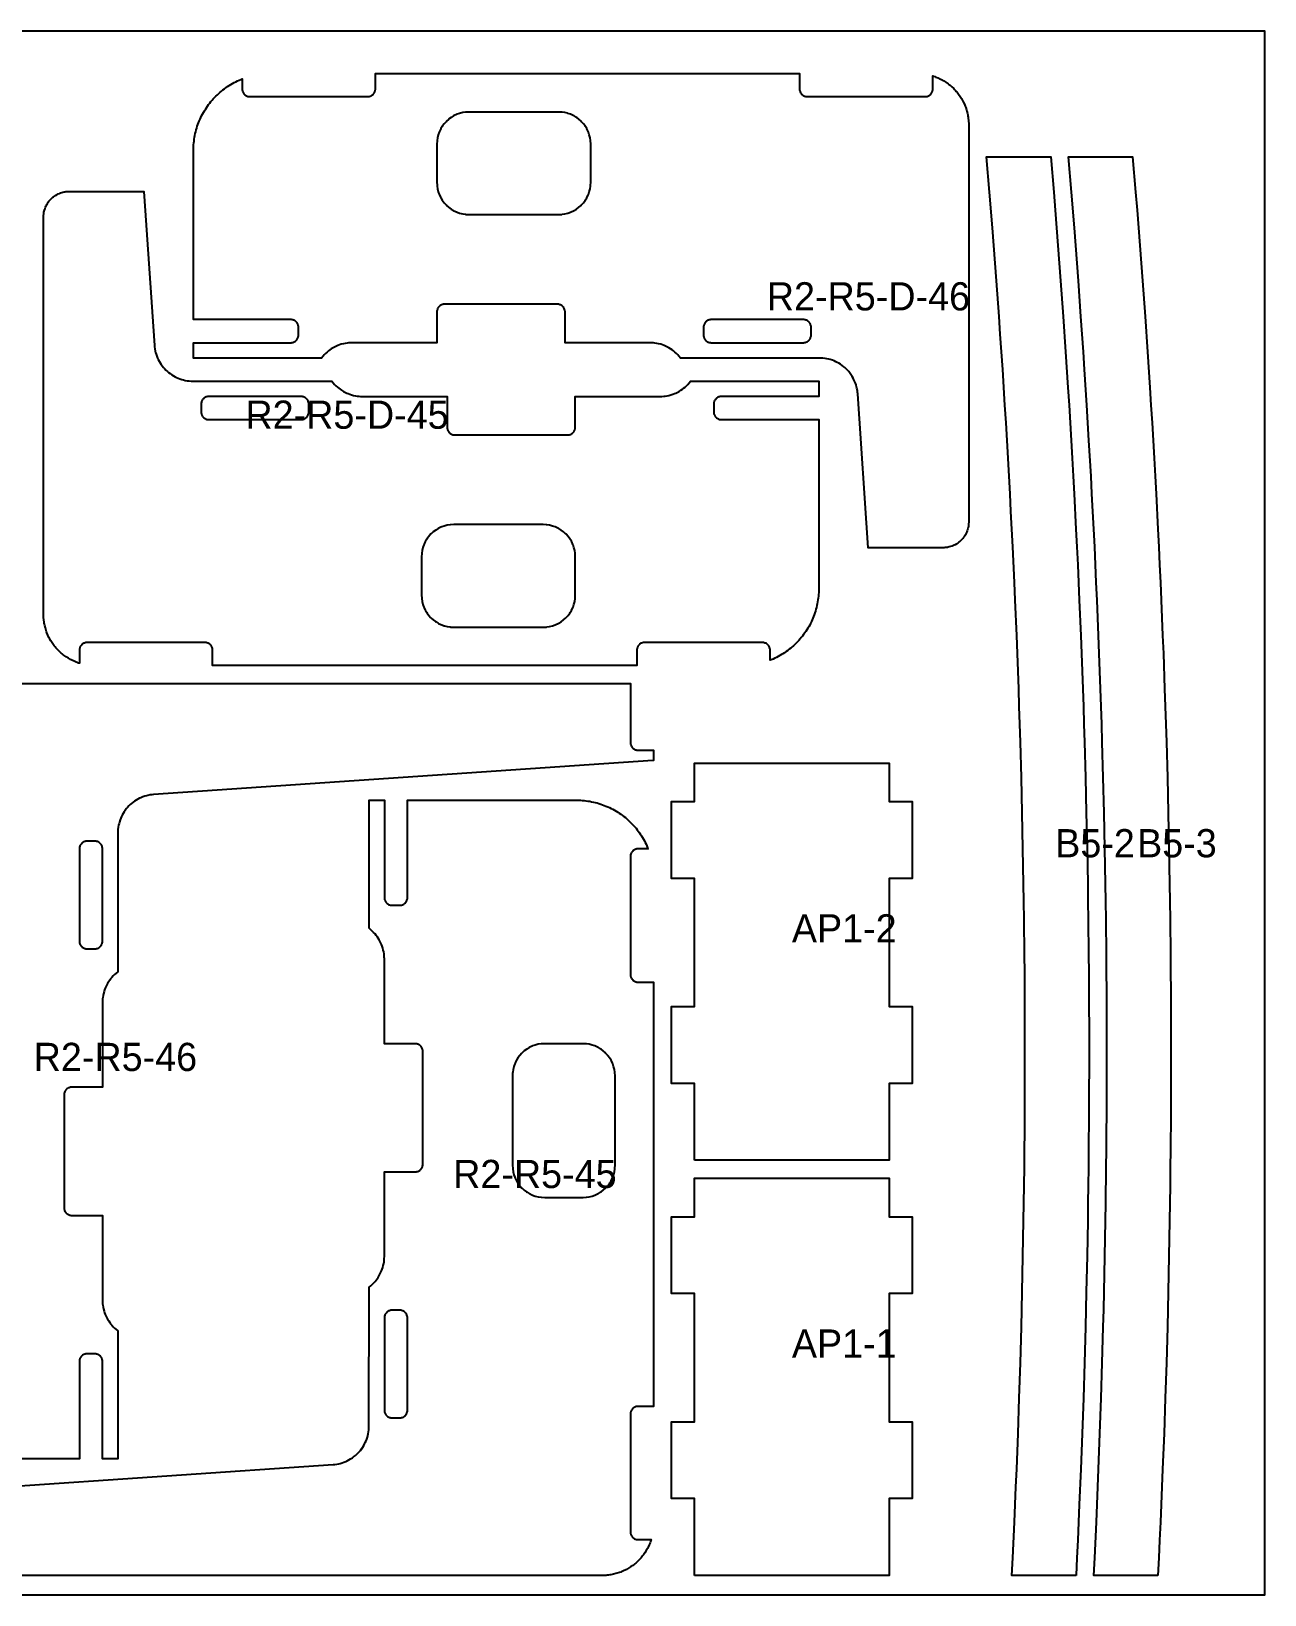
# Model space of a CAD drawing. Header units: millimetres. Extents: x 0 to 59980, y 0 to 1292.
# Drawn here: x 26137 to 27100, y 0 to 1220 of the extents above; entities that cross this region are included whole.
import ezdxf

# ---------------------------------------------------------------- set-up
doc = ezdxf.new("R2010")
doc.units = ezdxf.units.MM
for name, color, linetype in [('CUT_IN', 5, 'Continuous'), ('CUT_OUT', 1, 'Continuous'), ('LABEL', 7, 'Continuous'), ('SHEET', 8, 'Continuous')]:
    doc.layers.add(name, color=color, linetype=linetype)

msp = doc.modelspace()

# ---------------------------------------------------------------- linework, layer by layer
at = {"layer": 'CUT_IN'}
for points in [[(26458.22, 1088.11), (26459.68, 1086.14), (26461.12, 1084.54), (26461.54, 1084.12), (26463.14, 1082.68), (26465.11, 1081.22), (26466.96, 1080.1), (26467.22, 1079.96), (26469.17, 1079.03), (26469.71, 1078.8), (26471.74, 1078.08), (26474.12, 1077.49), (26476.26, 1077.16), (26476.84, 1077.11), (26479.15, 1077), (26548.85, 1077), (26551.45, 1077.13), (26551.74, 1077.16), (26553.88, 1077.49), (26556.26, 1078.08), (26558.29, 1078.8), (26558.83, 1079.03), (26560.52, 1079.83), (26561.04, 1080.1), (26562.89, 1081.22), (26564.86, 1082.68), (26566.46, 1084.12), (26566.88, 1084.54), (26568.32, 1086.14), (26569.61, 1087.87), (26569.94, 1088.36), (26570.9, 1089.96), (26571.04, 1090.22), (26571.97, 1092.17), (26572.2, 1092.71), (26572.92, 1094.74), (26573.51, 1097.12), (26573.84, 1099.26), (26573.87, 1099.55), (26574, 1102.15), (26573.99, 1132.15), (26573.87, 1134.45), (26573.84, 1134.74), (26573.51, 1136.88), (26572.92, 1139.26), (26572.2, 1141.29), (26571.97, 1141.83), (26571.04, 1143.78), (26570.9, 1144.04), (26569.94, 1145.64), (26569.61, 1146.13), (26568.32, 1147.86), (26566.88, 1149.46), (26566.46, 1149.88), (26564.86, 1151.32), (26563.13, 1152.61), (26562.64, 1152.94), (26561.04, 1153.9), (26560.78, 1154.04), (26558.83, 1154.97), (26558.29, 1155.2), (26556.26, 1155.92), (26555.97, 1156), (26553.88, 1156.51), (26551.74, 1156.84), (26551.16, 1156.89), (26548.85, 1157), (26479.15, 1157), (26476.55, 1156.87), (26476.26, 1156.84), (26474.12, 1156.51), (26471.74, 1155.92), (26469.71, 1155.2), (26469.17, 1154.97), (26467.48, 1154.17), (26466.96, 1153.9), (26465.11, 1152.78), (26463.14, 1151.32), (26462.92, 1151.13), (26461.54, 1149.88), (26461.12, 1149.46), (26459.68, 1147.86), (26458.39, 1146.13), (26458.06, 1145.64), (26457.1, 1144.04), (26456.96, 1143.78), (26456.03, 1141.83), (26455.8, 1141.29), (26455.08, 1139.26), (26454.49, 1136.88), (26454.16, 1134.74), (26454.13, 1134.45), (26454, 1131.85), (26454, 1102.15), (26454.11, 1099.84), (26454.16, 1099.26), (26454.49, 1097.12), (26455.08, 1094.74), (26455.8, 1092.71), (26455.91, 1092.44), (26456.83, 1090.48), (26457.1, 1089.96), (26458.22, 1088.11)], [(26740.88, 977.06), (26741.46, 977.18), (26742.02, 977.35), (26742.57, 977.58), (26743.08, 977.85), (26743.57, 978.18), (26743.81, 978.36), (26744.03, 978.55), (26744.45, 978.97), (26744.64, 979.19), (26744.82, 979.43), (26745.15, 979.92), (26745.42, 980.43), (26745.65, 980.98), (26745.82, 981.54), (26745.94, 982.12), (26745.99, 982.71), (26745.99, 989.29), (26745.94, 989.88), (26745.82, 990.46), (26745.65, 991.02), (26745.54, 991.3), (26745.42, 991.57), (26745.15, 992.08), (26744.82, 992.57), (26744.64, 992.81), (26744.45, 993.03), (26744.03, 993.45), (26743.81, 993.64), (26743.33, 993.99), (26743.08, 994.15), (26742.83, 994.29), (26742.3, 994.54), (26742.02, 994.65), (26741.46, 994.82), (26740.88, 994.94), (26740.59, 994.97), (26740, 995), (26667.71, 994.99), (26667.12, 994.94), (26666.54, 994.82), (26665.98, 994.65), (26665.7, 994.54), (26665.17, 994.29), (26664.92, 994.15), (26664.43, 993.82), (26664.19, 993.64), (26663.97, 993.45), (26663.55, 993.03), (26663.36, 992.81), (26663.01, 992.33), (26662.71, 991.83), (26662.46, 991.3), (26662.35, 991.02), (26662.18, 990.46), (26662.06, 989.88), (26662.03, 989.59), (26662, 989), (26662.01, 982.71), (26662.06, 982.12), (26662.18, 981.54), (26662.35, 980.98), (26662.46, 980.7), (26662.58, 980.43), (26662.85, 979.92), (26663.18, 979.43), (26663.36, 979.19), (26663.55, 978.97), (26663.97, 978.55), (26664.19, 978.36), (26664.67, 978.01), (26664.92, 977.85), (26665.17, 977.71), (26665.7, 977.46), (26665.98, 977.35), (26666.54, 977.18), (26667.12, 977.06), (26667.41, 977.03), (26668, 977), (26740, 977), (26740.59, 977.03), (26740.88, 977.06)], [(26275.12, 934.94), (26274.54, 934.82), (26273.98, 934.65), (26273.43, 934.42), (26272.92, 934.15), (26272.43, 933.82), (26272.19, 933.64), (26271.97, 933.45), (26271.55, 933.03), (26271.36, 932.81), (26271.18, 932.57), (26270.85, 932.08), (26270.58, 931.57), (26270.35, 931.02), (26270.18, 930.46), (26270.06, 929.88), (26270.01, 929.29), (26270.01, 922.71), (26270.06, 922.12), (26270.18, 921.54), (26270.35, 920.98), (26270.46, 920.7), (26270.58, 920.43), (26270.85, 919.92), (26271.18, 919.43), (26271.36, 919.19), (26271.55, 918.97), (26271.97, 918.55), (26272.19, 918.36), (26272.67, 918.01), (26272.92, 917.85), (26273.17, 917.71), (26273.7, 917.46), (26273.98, 917.35), (26274.54, 917.18), (26275.12, 917.06), (26275.41, 917.03), (26276, 917), (26348.29, 917.01), (26348.88, 917.06), (26349.46, 917.18), (26350.02, 917.35), (26350.3, 917.46), (26350.83, 917.71), (26351.08, 917.85), (26351.57, 918.18), (26351.81, 918.36), (26352.03, 918.55), (26352.45, 918.97), (26352.64, 919.19), (26352.99, 919.67), (26353.29, 920.17), (26353.54, 920.7), (26353.65, 920.98), (26353.82, 921.54), (26353.94, 922.12), (26353.97, 922.41), (26354, 923), (26353.99, 929.29), (26353.94, 929.88), (26353.82, 930.46), (26353.65, 931.02), (26353.54, 931.3), (26353.42, 931.57), (26353.15, 932.08), (26352.82, 932.57), (26352.64, 932.81), (26352.45, 933.03), (26352.03, 933.45), (26351.81, 933.64), (26351.33, 933.99), (26351.08, 934.15), (26350.83, 934.29), (26350.3, 934.54), (26350.02, 934.65), (26349.46, 934.82), (26348.88, 934.94), (26348.59, 934.97), (26348, 935), (26276, 935), (26275.41, 934.97), (26275.12, 934.94)], [(26557.78, 823.89), (26556.32, 825.86), (26554.88, 827.46), (26554.46, 827.88), (26552.86, 829.32), (26550.89, 830.78), (26549.04, 831.9), (26548.78, 832.04), (26546.83, 832.97), (26546.29, 833.2), (26544.26, 833.92), (26541.88, 834.51), (26539.74, 834.84), (26539.16, 834.89), (26536.85, 835), (26467.15, 835), (26464.55, 834.87), (26464.26, 834.84), (26462.12, 834.51), (26459.74, 833.92), (26457.71, 833.2), (26457.17, 832.97), (26455.48, 832.17), (26454.96, 831.9), (26453.11, 830.78), (26451.14, 829.32), (26449.54, 827.88), (26449.12, 827.46), (26447.68, 825.86), (26446.39, 824.13), (26446.06, 823.64), (26445.1, 822.04), (26444.96, 821.78), (26444.03, 819.83), (26443.8, 819.29), (26443.08, 817.26), (26442.49, 814.88), (26442.16, 812.74), (26442.13, 812.45), (26442, 809.85), (26442.01, 779.85), (26442.13, 777.55), (26442.16, 777.26), (26442.49, 775.12), (26443.08, 772.74), (26443.8, 770.71), (26444.03, 770.17), (26444.96, 768.22), (26445.1, 767.96), (26446.06, 766.36), (26446.39, 765.87), (26447.68, 764.14), (26449.12, 762.54), (26449.54, 762.12), (26451.14, 760.68), (26452.87, 759.39), (26453.36, 759.06), (26454.96, 758.1), (26455.22, 757.96), (26457.17, 757.03), (26457.71, 756.8), (26459.74, 756.08), (26460.03, 756), (26462.12, 755.49), (26464.26, 755.16), (26464.84, 755.11), (26467.15, 755), (26536.85, 755), (26539.45, 755.13), (26539.74, 755.16), (26541.88, 755.49), (26544.26, 756.08), (26546.29, 756.8), (26546.83, 757.03), (26548.52, 757.83), (26549.04, 758.1), (26550.89, 759.22), (26552.86, 760.68), (26553.08, 760.87), (26554.46, 762.12), (26554.88, 762.54), (26556.32, 764.14), (26557.61, 765.87), (26557.94, 766.36), (26558.9, 767.96), (26559.04, 768.22), (26559.97, 770.17), (26560.2, 770.71), (26560.92, 772.74), (26561.51, 775.12), (26561.84, 777.26), (26561.87, 777.55), (26562, 780.15), (26562, 809.85), (26561.89, 812.16), (26561.84, 812.74), (26561.51, 814.88), (26560.92, 817.26), (26560.2, 819.29), (26560.09, 819.56), (26559.17, 821.52), (26558.9, 822.04), (26557.78, 823.89)], [(26193, 582), (26192.97, 582.59), (26192.94, 582.88), (26192.82, 583.46), (26192.65, 584.02), (26192.42, 584.57), (26192.15, 585.08), (26191.82, 585.57), (26191.64, 585.81), (26191.45, 586.03), (26191.03, 586.45), (26190.81, 586.64), (26190.57, 586.82), (26190.08, 587.15), (26189.57, 587.42), (26189.02, 587.65), (26188.46, 587.82), (26187.88, 587.94), (26187.29, 587.99), (26180.71, 587.99), (26180.12, 587.94), (26179.54, 587.82), (26178.98, 587.65), (26178.7, 587.54), (26178.43, 587.42), (26177.92, 587.15), (26177.43, 586.82), (26177.19, 586.64), (26176.97, 586.45), (26176.55, 586.03), (26176.36, 585.81), (26176.01, 585.33), (26175.85, 585.08), (26175.71, 584.83), (26175.46, 584.3), (26175.35, 584.02), (26175.18, 583.46), (26175.06, 582.88), (26175.03, 582.59), (26175, 582), (26175.01, 509.71), (26175.06, 509.12), (26175.18, 508.54), (26175.35, 507.98), (26175.46, 507.7), (26175.71, 507.17), (26175.85, 506.92), (26176.18, 506.43), (26176.36, 506.19), (26176.55, 505.97), (26176.97, 505.55), (26177.19, 505.36), (26177.67, 505.01), (26178.17, 504.71), (26178.7, 504.46), (26178.98, 504.35), (26179.54, 504.18), (26180.12, 504.06), (26180.41, 504.03), (26181, 504), (26187.29, 504.01), (26187.88, 504.06), (26188.46, 504.18), (26189.02, 504.35), (26189.3, 504.46), (26189.57, 504.58), (26190.08, 504.85), (26190.57, 505.18), (26190.81, 505.36), (26191.03, 505.55), (26191.45, 505.97), (26191.64, 506.19), (26191.99, 506.67), (26192.15, 506.92), (26192.29, 507.17), (26192.54, 507.7), (26192.65, 507.98), (26192.82, 508.54), (26192.94, 509.12), (26192.97, 509.41), (26193, 510), (26193, 582)], [(26526.48, 427.17), (26525.96, 426.9), (26524.11, 425.78), (26522.14, 424.32), (26521.92, 424.13), (26520.54, 422.88), (26520.33, 422.67), (26520.12, 422.46), (26518.87, 421.08), (26518.68, 420.86), (26517.22, 418.89), (26516.1, 417.04), (26515.96, 416.78), (26515.03, 414.83), (26514.8, 414.29), (26514.08, 412.26), (26514, 411.97), (26513.49, 409.88), (26513.16, 407.74), (26513.11, 407.16), (26513, 404.85), (26513, 335.15), (26513.13, 332.55), (26513.16, 332.26), (26513.49, 330.12), (26514.08, 327.74), (26514.8, 325.71), (26515.03, 325.17), (26515.83, 323.48), (26516.1, 322.96), (26517.22, 321.11), (26518.5, 319.38), (26518.68, 319.14), (26518.87, 318.92), (26520.12, 317.54), (26520.54, 317.12), (26522.14, 315.68), (26523.87, 314.39), (26524.36, 314.06), (26525.96, 313.1), (26526.22, 312.96), (26528.17, 312.03), (26528.71, 311.8), (26530.74, 311.08), (26533.12, 310.49), (26535.26, 310.16), (26535.55, 310.13), (26538.15, 310), (26568.15, 310.01), (26570.45, 310.13), (26570.74, 310.16), (26572.88, 310.49), (26575.26, 311.08), (26577.29, 311.8), (26577.83, 312.03), (26579.78, 312.96), (26580.04, 313.1), (26581.64, 314.06), (26582.13, 314.39), (26583.86, 315.68), (26585.46, 317.12), (26585.88, 317.54), (26587.32, 319.14), (26588.61, 320.87), (26588.94, 321.36), (26589.9, 322.96), (26590.04, 323.22), (26590.97, 325.17), (26591.2, 325.71), (26591.92, 327.74), (26592, 328.03), (26592.51, 330.12), (26592.84, 332.26), (26592.89, 332.84), (26593, 335.15), (26593, 404.85), (26592.87, 407.45), (26592.84, 407.74), (26592.51, 409.88), (26591.92, 412.26), (26591.2, 414.29), (26590.97, 414.83), (26590.17, 416.52), (26589.9, 417.04), (26588.78, 418.89), (26587.5, 420.62), (26587.32, 420.86), (26587.13, 421.08), (26585.88, 422.46), (26585.46, 422.88), (26583.86, 424.32), (26582.13, 425.61), (26581.64, 425.94), (26580.04, 426.9), (26579.78, 427.04), (26577.83, 427.97), (26577.29, 428.2), (26575.26, 428.92), (26572.88, 429.51), (26570.74, 429.84), (26570.45, 429.87), (26567.85, 430), (26538.15, 430), (26535.84, 429.89), (26535.26, 429.84), (26533.12, 429.51), (26530.74, 428.92), (26528.71, 428.2), (26528.44, 428.09), (26526.48, 427.17)], [(26413, 144), (26413.03, 143.41), (26413.06, 143.12), (26413.18, 142.54), (26413.35, 141.98), (26413.58, 141.43), (26413.85, 140.92), (26414.18, 140.43), (26414.36, 140.19), (26414.55, 139.97), (26414.97, 139.55), (26415.19, 139.36), (26415.43, 139.18), (26415.92, 138.85), (26416.43, 138.58), (26416.98, 138.35), (26417.54, 138.18), (26418.12, 138.06), (26418.71, 138.01), (26425.29, 138.01), (26425.88, 138.06), (26426.46, 138.18), (26427.02, 138.35), (26427.3, 138.46), (26427.57, 138.58), (26428.08, 138.85), (26428.57, 139.18), (26428.81, 139.36), (26429.03, 139.55), (26429.45, 139.97), (26429.64, 140.19), (26429.99, 140.67), (26430.15, 140.92), (26430.29, 141.17), (26430.54, 141.7), (26430.65, 141.98), (26430.82, 142.54), (26430.94, 143.12), (26430.97, 143.41), (26431, 144), (26430.99, 216.29), (26430.94, 216.88), (26430.82, 217.46), (26430.65, 218.02), (26430.54, 218.3), (26430.29, 218.83), (26430.15, 219.08), (26429.82, 219.57), (26429.64, 219.81), (26429.45, 220.03), (26429.03, 220.45), (26428.81, 220.64), (26428.33, 220.99), (26427.83, 221.29), (26427.3, 221.54), (26427.02, 221.65), (26426.46, 221.82), (26425.88, 221.94), (26425.59, 221.97), (26425, 222), (26418.71, 221.99), (26418.12, 221.94), (26417.54, 221.82), (26416.98, 221.65), (26416.7, 221.54), (26416.43, 221.42), (26415.92, 221.15), (26415.43, 220.82), (26415.19, 220.64), (26414.97, 220.45), (26414.55, 220.03), (26414.36, 219.81), (26414.01, 219.33), (26413.85, 219.08), (26413.71, 218.83), (26413.46, 218.3), (26413.35, 218.02), (26413.18, 217.46), (26413.06, 216.88), (26413.03, 216.59), (26413, 216), (26413, 144)]]:
    msp.add_lwpolyline(points, close=True, dxfattribs=at)
at = {"layer": 'CUT_OUT'}
for points in [[(26782.29, 938.34), (26782.09, 939.78), (26781.76, 941.5), (26781.49, 942.63), (26781.08, 944.03), (26780.61, 945.4), (26779.96, 947.02), (26779.47, 948.08), (26778.81, 949.37), (26778.08, 950.63), (26777.13, 952.09), (26776.45, 953.03), (26775.36, 954.4), (26774.59, 955.27), (26773.58, 956.32), (26772.31, 957.51), (26771.42, 958.26), (26770.27, 959.15), (26768.84, 960.14), (26767.6, 960.91), (26766.33, 961.61), (26765.28, 962.13), (26763.95, 962.71), (26762.6, 963.24), (26760.94, 963.78), (26759.82, 964.08), (26758.4, 964.41), (26756.97, 964.66), (26755.23, 964.87), (26753.78, 964.97), (26752.55, 965), (26644.01, 965.01), (26642.84, 966.45), (26641.88, 967.52), (26640.88, 968.55), (26639.61, 969.71), (26638.5, 970.62), (26637.58, 971.31), (26636.4, 972.12), (26634.93, 973.02), (26633.93, 973.57), (26632.38, 974.32), (26631.33, 974.78), (26629.99, 975.29), (26628.63, 975.73), (26626.97, 976.18), (26625.56, 976.48), (26624.15, 976.71), (26623.01, 976.85), (26621.58, 976.96), (26620.08, 977), (26554, 977), (26554, 1001), (26553.97, 1001.59), (26553.94, 1001.88), (26553.82, 1002.46), (26553.65, 1003.02), (26553.42, 1003.57), (26553.15, 1004.08), (26552.99, 1004.33), (26552.64, 1004.81), (26552.45, 1005.03), (26552.03, 1005.45), (26551.81, 1005.64), (26551.33, 1005.99), (26551.08, 1006.15), (26550.57, 1006.42), (26550.02, 1006.65), (26549.46, 1006.82), (26548.88, 1006.94), (26548.59, 1006.97), (26548, 1007), (26460, 1007), (26459.41, 1006.97), (26459.12, 1006.94), (26458.54, 1006.82), (26458.26, 1006.74), (26457.7, 1006.54), (26457.17, 1006.29), (26456.92, 1006.15), (26456.67, 1005.99), (26456.19, 1005.64), (26455.97, 1005.45), (26455.55, 1005.03), (26455.36, 1004.81), (26455.01, 1004.33), (26454.85, 1004.08), (26454.58, 1003.57), (26454.35, 1003.02), (26454.26, 1002.74), (26454.18, 1002.46), (26454.06, 1001.88), (26454.03, 1001.59), (26454, 1001), (26454, 977), (26387.92, 977), (26386.42, 976.96), (26384.99, 976.85), (26383.85, 976.71), (26382.44, 976.48), (26381.03, 976.18), (26379.37, 975.73), (26378.01, 975.29), (26376.67, 974.78), (26375.62, 974.32), (26374.07, 973.57), (26373.07, 973.02), (26371.6, 972.12), (26370.42, 971.31), (26369.5, 970.62), (26368.39, 969.71), (26367.12, 968.55), (26366.12, 967.52), (26365.16, 966.45), (26363.99, 965.01), (26264.01, 965.01), (26264, 977), (26340.29, 977.01), (26340.88, 977.06), (26341.46, 977.18), (26342.02, 977.35), (26342.57, 977.58), (26343.08, 977.85), (26343.57, 978.18), (26343.81, 978.36), (26344.03, 978.55), (26344.45, 978.97), (26344.64, 979.19), (26344.99, 979.67), (26345.29, 980.17), (26345.54, 980.7), (26345.74, 981.26), (26345.82, 981.54), (26345.94, 982.12), (26345.97, 982.41), (26346, 983), (26345.99, 989.29), (26345.94, 989.88), (26345.82, 990.46), (26345.65, 991.02), (26345.54, 991.3), (26345.42, 991.57), (26345.15, 992.08), (26344.82, 992.57), (26344.64, 992.81), (26344.45, 993.03), (26344.03, 993.45), (26343.81, 993.64), (26343.33, 993.99), (26343.08, 994.15), (26342.83, 994.29), (26342.3, 994.54), (26342.02, 994.65), (26341.46, 994.82), (26340.88, 994.94), (26340.59, 994.97), (26340, 995), (26264, 995), (26264, 1127.02), (26264.02, 1128.51), (26264.07, 1129.98), (26264.16, 1131.38), (26264.29, 1132.92), (26264.45, 1134.31), (26264.64, 1135.77), (26264.89, 1137.29), (26265.16, 1138.74), (26265.45, 1140.11), (26265.79, 1141.54), (26266.18, 1143.04), (26266.59, 1144.45), (26267.04, 1145.86), (26267.52, 1147.25), (26268.03, 1148.63), (26268.55, 1149.93), (26269.16, 1151.35), (26269.78, 1152.69), (26270.42, 1154.01), (26271.1, 1155.32), (26271.81, 1156.61), (26272.56, 1157.88), (26273.29, 1159.07), (26274.09, 1160.3), (26274.92, 1161.52), (26275.83, 1162.77), (26276.72, 1163.94), (26277.64, 1165.09), (26278.59, 1166.22), (26279.52, 1167.27), (26280.52, 1168.35), (26281.55, 1169.4), (26282.65, 1170.48), (26283.73, 1171.48), (26284.78, 1172.41), (26285.91, 1173.36), (26287.06, 1174.28), (26288.23, 1175.17), (26289.48, 1176.08), (26290.7, 1176.91), (26291.93, 1177.71), (26293.12, 1178.44), (26294.39, 1179.19), (26295.68, 1179.9), (26296.99, 1180.58), (26298.31, 1181.22), (26299.65, 1181.84), (26301.07, 1182.45), (26302, 1182.81), (26302.01, 1174.71), (26302.06, 1174.12), (26302.18, 1173.54), (26302.35, 1172.98), (26302.46, 1172.7), (26302.71, 1172.17), (26303.01, 1171.67), (26303.36, 1171.19), (26303.55, 1170.97), (26303.97, 1170.55), (26304.19, 1170.36), (26304.67, 1170.01), (26304.92, 1169.85), (26305.43, 1169.58), (26305.7, 1169.46), (26305.98, 1169.35), (26306.54, 1169.18), (26307.12, 1169.06), (26307.41, 1169.03), (26308, 1169), (26400, 1169), (26400.59, 1169.03), (26400.88, 1169.06), (26401.46, 1169.18), (26401.74, 1169.26), (26402.02, 1169.35), (26402.57, 1169.58), (26403.08, 1169.85), (26403.33, 1170.01), (26403.81, 1170.36), (26404.03, 1170.55), (26404.45, 1170.97), (26404.64, 1171.19), (26404.99, 1171.67), (26405.15, 1171.92), (26405.29, 1172.17), (26405.54, 1172.7), (26405.65, 1172.98), (26405.82, 1173.54), (26405.94, 1174.12), (26405.97, 1174.41), (26406, 1175), (26406, 1187), (26737, 1187), (26737, 1175), (26737.03, 1174.41), (26737.06, 1174.12), (26737.18, 1173.54), (26737.35, 1172.98), (26737.58, 1172.43), (26737.85, 1171.92), (26738.01, 1171.67), (26738.36, 1171.19), (26738.55, 1170.97), (26738.97, 1170.55), (26739.19, 1170.36), (26739.67, 1170.01), (26739.92, 1169.85), (26740.43, 1169.58), (26740.98, 1169.35), (26741.26, 1169.26), (26741.54, 1169.18), (26742.12, 1169.06), (26742.41, 1169.03), (26743, 1169), (26835, 1169), (26835.59, 1169.03), (26835.88, 1169.06), (26836.46, 1169.18), (26837.02, 1169.35), (26837.57, 1169.58), (26838.08, 1169.85), (26838.33, 1170.01), (26838.81, 1170.36), (26839.03, 1170.55), (26839.45, 1170.97), (26839.64, 1171.19), (26839.99, 1171.67), (26840.29, 1172.17), (26840.54, 1172.7), (26840.74, 1173.26), (26840.82, 1173.54), (26840.94, 1174.12), (26840.97, 1174.41), (26841, 1175), (26841, 1185.15), (26841.58, 1184.97), (26842.51, 1184.65), (26843.43, 1184.31), (26845.18, 1183.58), (26846.95, 1182.75), (26847.89, 1182.26), (26849.6, 1181.29), (26851.25, 1180.24), (26852.86, 1179.11), (26853.58, 1178.56), (26854.4, 1177.9), (26855.1, 1177.31), (26855.89, 1176.61), (26857.26, 1175.31), (26857.94, 1174.61), (26858.61, 1173.89), (26859.31, 1173.1), (26859.9, 1172.4), (26860.56, 1171.58), (26861.11, 1170.86), (26862.28, 1169.19), (26863.29, 1167.6), (26864.26, 1165.89), (26864.75, 1164.95), (26865.58, 1163.18), (26866.31, 1161.43), (26866.65, 1160.51), (26867.27, 1158.65), (26867.56, 1157.63), (26868.04, 1155.73), (26868.24, 1154.77), (26868.42, 1153.8), (26868.56, 1152.91), (26868.7, 1151.86), (26868.81, 1150.88), (26868.89, 1149.98), (26868.99, 1148.02), (26869, 836.62), (26868.95, 835.53), (26868.85, 834.55), (26868.71, 833.58), (26868.62, 833.1), (26868.28, 831.67), (26868.14, 831.19), (26867.83, 830.26), (26867.48, 829.35), (26867.08, 828.45), (26866.64, 827.57), (26866.4, 827.14), (26865.9, 826.3), (26865.35, 825.48), (26864.77, 824.7), (26864.46, 824.31), (26863.82, 823.57), (26863.48, 823.21), (26863.14, 822.86), (26862.43, 822.18), (26861.69, 821.54), (26861.3, 821.23), (26860.52, 820.65), (26859.7, 820.1), (26858.43, 819.36), (26857.55, 818.92), (26856.65, 818.52), (26856.2, 818.34), (26855.74, 818.17), (26854.81, 817.86), (26853.86, 817.6), (26852.9, 817.38), (26852.42, 817.29), (26851.45, 817.15), (26850.47, 817.05), (26849.98, 817.02), (26849, 817), (26790.59, 817), (26782.4, 937.11), (26782.29, 938.34)], [(26952.72, 15), (26902.72, 15), (26903.4, 28.84), (26904.69, 56.51), (26905.3, 70.35), (26905.88, 84.19), (26906.44, 98.02), (26907.5, 125.7), (26908.46, 153.38), (26909.33, 181.05), (26910.1, 208.73), (26910.45, 222.56), (26910.78, 236.4), (26911.08, 250.24), (26911.62, 277.91), (26911.86, 291.75), (26912.07, 305.59), (26912.42, 333.26), (26912.56, 347.1), (26912.67, 360.94), (26912.77, 374.77), (26912.84, 388.61), (26912.91, 416.29), (26912.91, 430.12), (26912.84, 457.8), (26912.77, 471.64), (26912.67, 485.48), (26912.55, 499.31), (26912.25, 526.99), (26912.06, 540.83), (26911.85, 554.66), (26911.61, 568.5), (26911.36, 582.34), (26910.77, 610.01), (26910.09, 637.69), (26909.31, 665.36), (26908.89, 679.2), (26908.45, 693.04), (26907.98, 706.88), (26906.97, 734.55), (26906.43, 748.39), (26905.28, 776.06), (26904.67, 789.9), (26903.38, 817.58), (26902.7, 831.41), (26901.99, 845.25), (26901.27, 859.09), (26900.52, 872.92), (26898.94, 900.6), (26898.12, 914.44), (26897.28, 928.28), (26895.52, 955.95), (26894.61, 969.79), (26893.67, 983.62), (26892.71, 997.46), (26890.71, 1025.14), (26889.68, 1038.97), (26888.62, 1052.81), (26887.55, 1066.65), (26885.32, 1094.33), (26883, 1122), (26933, 1122), (26935.32, 1094.33), (26936.44, 1080.49), (26937.55, 1066.65), (26939.68, 1038.97), (26940.71, 1025.14), (26942.71, 997.46), (26944.61, 969.79), (26946.41, 942.11), (26947.28, 928.28), (26948.12, 914.44), (26949.74, 886.76), (26950.52, 872.92), (26951.27, 859.09), (26952.7, 831.41), (26953.38, 817.58), (26954.03, 803.74), (26954.67, 789.9), (26955.28, 776.06), (26956.43, 748.39), (26956.97, 734.55), (26957.98, 706.88), (26958.45, 693.04), (26958.89, 679.2), (26959.31, 665.36), (26960.09, 637.69), (26960.77, 610.01), (26961.36, 582.34), (26961.85, 554.66), (26962.06, 540.83), (26962.25, 526.99), (26962.55, 499.31), (26962.67, 485.48), (26962.77, 471.64), (26962.84, 457.8), (26962.88, 443.96), (26962.91, 430.12), (26962.91, 416.29), (26962.84, 388.61), (26962.77, 374.77), (26962.56, 347.1), (26962.42, 333.26), (26962.25, 319.42), (26962.07, 305.59), (26961.86, 291.75), (26961.62, 277.91), (26961.36, 264.08), (26960.78, 236.4), (26960.45, 222.56), (26960.1, 208.73), (26959.33, 181.05), (26958.46, 153.38), (26957.5, 125.7), (26956.44, 98.02), (26955.3, 70.35), (26954.69, 56.51), (26954.05, 42.68), (26953.4, 28.84), (26952.72, 15)], [(27016.63, 15), (26966.63, 15), (26967.31, 28.84), (26968.6, 56.51), (26969.21, 70.35), (26969.79, 84.19), (26970.35, 98.02), (26971.41, 125.7), (26972.37, 153.38), (26973.24, 181.05), (26974.01, 208.73), (26974.36, 222.56), (26974.69, 236.4), (26974.99, 250.24), (26975.53, 277.91), (26975.77, 291.75), (26975.98, 305.59), (26976.33, 333.26), (26976.47, 347.1), (26976.58, 360.94), (26976.68, 374.77), (26976.75, 388.61), (26976.82, 416.29), (26976.82, 430.12), (26976.75, 457.8), (26976.68, 471.64), (26976.58, 485.48), (26976.46, 499.31), (26976.16, 526.99), (26975.97, 540.83), (26975.76, 554.66), (26975.52, 568.5), (26975.27, 582.34), (26974.68, 610.01), (26974, 637.69), (26973.22, 665.36), (26972.8, 679.2), (26972.36, 693.04), (26971.89, 706.88), (26970.88, 734.55), (26970.34, 748.39), (26969.19, 776.06), (26968.58, 789.9), (26967.29, 817.58), (26966.61, 831.41), (26965.9, 845.25), (26965.18, 859.09), (26964.43, 872.92), (26962.85, 900.6), (26962.03, 914.44), (26961.19, 928.28), (26959.43, 955.95), (26958.52, 969.79), (26957.58, 983.62), (26956.62, 997.46), (26954.62, 1025.14), (26953.59, 1038.97), (26952.53, 1052.81), (26951.46, 1066.65), (26949.23, 1094.33), (26946.91, 1122), (26996.91, 1122), (26999.23, 1094.33), (27000.35, 1080.49), (27001.46, 1066.65), (27003.59, 1038.97), (27004.62, 1025.14), (27006.62, 997.46), (27008.52, 969.79), (27010.32, 942.11), (27011.19, 928.28), (27012.03, 914.44), (27013.65, 886.76), (27014.43, 872.92), (27015.18, 859.09), (27016.61, 831.41), (27017.29, 817.58), (27017.94, 803.74), (27018.58, 789.9), (27019.19, 776.06), (27020.34, 748.39), (27020.88, 734.55), (27021.89, 706.88), (27022.36, 693.04), (27022.8, 679.2), (27023.22, 665.36), (27024, 637.69), (27024.68, 610.01), (27025.27, 582.34), (27025.76, 554.66), (27025.97, 540.83), (27026.16, 526.99), (27026.46, 499.31), (27026.58, 485.48), (27026.68, 471.64), (27026.75, 457.8), (27026.79, 443.96), (27026.82, 430.12), (27026.82, 416.29), (27026.75, 388.61), (27026.68, 374.77), (27026.47, 347.1), (27026.33, 333.26), (27026.16, 319.42), (27025.98, 305.59), (27025.77, 291.75), (27025.53, 277.91), (27025.27, 264.08), (27024.69, 236.4), (27024.36, 222.56), (27024.01, 208.73), (27023.24, 181.05), (27022.37, 153.38), (27021.41, 125.7), (27020.35, 98.02), (27019.21, 70.35), (27018.6, 56.51), (27017.96, 42.68), (27017.31, 28.84), (27016.63, 15)], [(26233.71, 973.66), (26233.91, 972.22), (26234.24, 970.5), (26234.51, 969.37), (26234.92, 967.97), (26235.39, 966.6), (26236.04, 964.98), (26236.53, 963.92), (26237.19, 962.63), (26237.92, 961.37), (26238.87, 959.91), (26239.55, 958.97), (26240.64, 957.6), (26241.41, 956.73), (26242.42, 955.68), (26243.69, 954.49), (26244.58, 953.74), (26245.73, 952.85), (26247.16, 951.86), (26248.4, 951.09), (26249.67, 950.39), (26250.72, 949.87), (26252.05, 949.29), (26253.4, 948.76), (26255.06, 948.22), (26256.18, 947.92), (26257.6, 947.59), (26259.03, 947.34), (26260.77, 947.13), (26262.22, 947.03), (26263.45, 947), (26371.99, 946.99), (26373.16, 945.55), (26374.12, 944.48), (26375.12, 943.45), (26376.39, 942.29), (26377.5, 941.38), (26378.42, 940.69), (26379.6, 939.88), (26381.07, 938.98), (26382.07, 938.43), (26383.62, 937.68), (26384.67, 937.22), (26386.01, 936.71), (26387.37, 936.27), (26389.03, 935.82), (26390.44, 935.52), (26391.85, 935.29), (26392.99, 935.15), (26394.42, 935.04), (26395.92, 935), (26462, 935), (26462, 911), (26462.03, 910.41), (26462.06, 910.12), (26462.18, 909.54), (26462.35, 908.98), (26462.58, 908.43), (26462.85, 907.92), (26463.01, 907.67), (26463.36, 907.19), (26463.55, 906.97), (26463.97, 906.55), (26464.19, 906.36), (26464.67, 906.01), (26464.92, 905.85), (26465.43, 905.58), (26465.98, 905.35), (26466.54, 905.18), (26467.12, 905.06), (26467.41, 905.03), (26468, 905), (26556, 905), (26556.59, 905.03), (26556.88, 905.06), (26557.46, 905.18), (26557.74, 905.26), (26558.3, 905.46), (26558.83, 905.71), (26559.08, 905.85), (26559.33, 906.01), (26559.81, 906.36), (26560.03, 906.55), (26560.45, 906.97), (26560.64, 907.19), (26560.99, 907.67), (26561.15, 907.92), (26561.42, 908.43), (26561.65, 908.98), (26561.74, 909.26), (26561.82, 909.54), (26561.94, 910.12), (26561.97, 910.41), (26562, 911), (26562, 935), (26628.08, 935), (26629.58, 935.04), (26631.01, 935.15), (26632.15, 935.29), (26633.56, 935.52), (26634.97, 935.82), (26636.63, 936.27), (26637.99, 936.71), (26639.33, 937.22), (26640.38, 937.68), (26641.93, 938.43), (26642.93, 938.98), (26644.4, 939.88), (26645.58, 940.69), (26646.5, 941.38), (26647.61, 942.29), (26648.88, 943.45), (26649.88, 944.48), (26650.84, 945.55), (26652.01, 946.99), (26751.99, 946.99), (26752, 935), (26675.71, 934.99), (26675.12, 934.94), (26674.54, 934.82), (26673.98, 934.65), (26673.43, 934.42), (26672.92, 934.15), (26672.43, 933.82), (26672.19, 933.64), (26671.97, 933.45), (26671.55, 933.03), (26671.36, 932.81), (26671.01, 932.33), (26670.71, 931.83), (26670.46, 931.3), (26670.26, 930.74), (26670.18, 930.46), (26670.06, 929.88), (26670.03, 929.59), (26670, 929), (26670.01, 922.71), (26670.06, 922.12), (26670.18, 921.54), (26670.35, 920.98), (26670.46, 920.7), (26670.58, 920.43), (26670.85, 919.92), (26671.18, 919.43), (26671.36, 919.19), (26671.55, 918.97), (26671.97, 918.55), (26672.19, 918.36), (26672.67, 918.01), (26672.92, 917.85), (26673.17, 917.71), (26673.7, 917.46), (26673.98, 917.35), (26674.54, 917.18), (26675.12, 917.06), (26675.41, 917.03), (26676, 917), (26752, 917), (26752, 784.98), (26751.98, 783.49), (26751.93, 782.02), (26751.84, 780.62), (26751.71, 779.08), (26751.55, 777.69), (26751.36, 776.23), (26751.11, 774.71), (26750.84, 773.26), (26750.55, 771.89), (26750.21, 770.46), (26749.82, 768.96), (26749.41, 767.55), (26748.96, 766.14), (26748.48, 764.75), (26747.97, 763.37), (26747.45, 762.07), (26746.84, 760.65), (26746.22, 759.31), (26745.58, 757.99), (26744.9, 756.68), (26744.19, 755.39), (26743.44, 754.12), (26742.71, 752.93), (26741.91, 751.7), (26741.08, 750.48), (26740.17, 749.23), (26739.28, 748.06), (26738.36, 746.91), (26737.41, 745.78), (26736.48, 744.73), (26735.48, 743.65), (26734.45, 742.6), (26733.35, 741.52), (26732.27, 740.52), (26731.22, 739.59), (26730.09, 738.64), (26728.94, 737.72), (26727.77, 736.83), (26726.52, 735.92), (26725.3, 735.09), (26724.07, 734.29), (26722.88, 733.56), (26721.61, 732.81), (26720.32, 732.1), (26719.01, 731.42), (26717.69, 730.78), (26716.35, 730.16), (26714.93, 729.55), (26714, 729.19), (26713.99, 737.29), (26713.94, 737.88), (26713.82, 738.46), (26713.65, 739.02), (26713.54, 739.3), (26713.29, 739.83), (26712.99, 740.33), (26712.64, 740.81), (26712.45, 741.03), (26712.03, 741.45), (26711.81, 741.64), (26711.33, 741.99), (26711.08, 742.15), (26710.57, 742.42), (26710.3, 742.54), (26710.02, 742.65), (26709.46, 742.82), (26708.88, 742.94), (26708.59, 742.97), (26708, 743), (26616, 743), (26615.41, 742.97), (26615.12, 742.94), (26614.54, 742.82), (26614.26, 742.74), (26613.98, 742.65), (26613.43, 742.42), (26612.92, 742.15), (26612.67, 741.99), (26612.19, 741.64), (26611.97, 741.45), (26611.55, 741.03), (26611.36, 740.81), (26611.01, 740.33), (26610.85, 740.08), (26610.71, 739.83), (26610.46, 739.3), (26610.35, 739.02), (26610.18, 738.46), (26610.06, 737.88), (26610.03, 737.59), (26610, 737), (26610, 725), (26279, 725), (26279, 737), (26278.97, 737.59), (26278.94, 737.88), (26278.82, 738.46), (26278.65, 739.02), (26278.42, 739.57), (26278.15, 740.08), (26277.99, 740.33), (26277.64, 740.81), (26277.45, 741.03), (26277.03, 741.45), (26276.81, 741.64), (26276.33, 741.99), (26276.08, 742.15), (26275.57, 742.42), (26275.02, 742.65), (26274.74, 742.74), (26274.46, 742.82), (26273.88, 742.94), (26273.59, 742.97), (26273, 743), (26181, 743), (26180.41, 742.97), (26180.12, 742.94), (26179.54, 742.82), (26178.98, 742.65), (26178.43, 742.42), (26177.92, 742.15), (26177.67, 741.99), (26177.19, 741.64), (26176.97, 741.45), (26176.55, 741.03), (26176.36, 740.81), (26176.01, 740.33), (26175.71, 739.83), (26175.46, 739.3), (26175.26, 738.74), (26175.18, 738.46), (26175.06, 737.88), (26175.03, 737.59), (26175, 737), (26175, 726.85), (26174.42, 727.03), (26173.49, 727.35), (26172.57, 727.69), (26170.82, 728.42), (26169.05, 729.25), (26168.11, 729.74), (26166.4, 730.71), (26164.75, 731.76), (26163.14, 732.89), (26162.42, 733.44), (26161.6, 734.1), (26160.9, 734.69), (26160.11, 735.39), (26158.74, 736.69), (26158.06, 737.39), (26157.39, 738.11), (26156.69, 738.9), (26156.1, 739.6), (26155.44, 740.42), (26154.89, 741.14), (26153.72, 742.81), (26152.71, 744.4), (26151.74, 746.11), (26151.25, 747.05), (26150.42, 748.82), (26149.69, 750.57), (26149.35, 751.49), (26148.73, 753.35), (26148.44, 754.37), (26147.96, 756.27), (26147.76, 757.23), (26147.58, 758.2), (26147.44, 759.09), (26147.3, 760.14), (26147.19, 761.12), (26147.11, 762.02), (26147.01, 763.98), (26147, 1075.38), (26147.05, 1076.47), (26147.15, 1077.45), (26147.29, 1078.42), (26147.38, 1078.9), (26147.72, 1080.33), (26147.86, 1080.81), (26148.17, 1081.74), (26148.52, 1082.65), (26148.92, 1083.55), (26149.36, 1084.43), (26149.6, 1084.86), (26150.1, 1085.7), (26150.65, 1086.52), (26151.23, 1087.3), (26151.54, 1087.69), (26152.18, 1088.43), (26152.52, 1088.79), (26152.86, 1089.14), (26153.57, 1089.82), (26154.31, 1090.46), (26154.7, 1090.77), (26155.48, 1091.35), (26156.3, 1091.9), (26157.57, 1092.64), (26158.45, 1093.08), (26159.35, 1093.48), (26159.8, 1093.66), (26160.26, 1093.83), (26161.19, 1094.14), (26162.14, 1094.4), (26163.1, 1094.62), (26163.58, 1094.71), (26164.55, 1094.85), (26165.53, 1094.95), (26166.02, 1094.98), (26167, 1095), (26225.41, 1095), (26233.6, 974.89), (26233.71, 973.66)], [(26655, 339), (26655, 399), (26637, 399), (26637, 459), (26655, 459), (26655, 559), (26637, 559), (26637, 619), (26655, 619), (26655, 649), (26807, 649), (26807, 619), (26825, 619), (26825, 559), (26807, 559), (26807, 459), (26825, 459), (26825, 399), (26807, 399), (26807, 339), (26655, 339)], [(26655, 15), (26655, 75), (26637, 75), (26637, 135), (26655, 135), (26655, 235), (26637, 235), (26637, 295), (26655, 295), (26655, 325), (26807, 325), (26807, 295), (26825, 295), (26825, 235), (26807, 235), (26807, 135), (26825, 135), (26825, 75), (26807, 75), (26807, 15), (26655, 15)]]:
    msp.add_lwpolyline(points, close=True, dxfattribs=at)
for points in [[(26021.98, 710.99), (26605, 711), (26605, 711), (26605, 665), (26605.03, 664.41), (26605.06, 664.12), (26605.18, 663.54), (26605.26, 663.26), (26605.46, 662.7), (26605.58, 662.43), (26605.85, 661.92), (26606.01, 661.67), (26606.36, 661.19), (26606.55, 660.97), (26606.97, 660.55), (26607.19, 660.36), (26607.67, 660.01), (26608.17, 659.71), (26608.43, 659.58), (26608.98, 659.35), (26609.54, 659.18), (26610.12, 659.06), (26610.41, 659.03), (26611, 659), (26623, 659), (26622.99, 651.01), (26622.6, 650.97), (26232.89, 624.4), (26231.66, 624.29), (26230.22, 624.09), (26228.5, 623.76), (26227.37, 623.49), (26225.97, 623.08), (26224.6, 622.61), (26222.98, 621.96), (26221.92, 621.47), (26220.63, 620.81), (26219.37, 620.08), (26217.91, 619.13), (26216.97, 618.45), (26215.6, 617.36), (26214.73, 616.59), (26213.68, 615.58), (26212.49, 614.31), (26211.74, 613.42), (26210.85, 612.27), (26210.68, 612.03), (26209.86, 610.84), (26209.09, 609.6), (26208.39, 608.33), (26207.87, 607.28), (26207.29, 605.95), (26206.76, 604.6), (26206.22, 602.94), (26205.92, 601.82), (26205.59, 600.4), (26205.34, 598.97), (26205.13, 597.23), (26205.03, 595.78), (26205, 594.55), (26204.99, 486.01), (26203.55, 484.84), (26202.48, 483.88), (26201.45, 482.88), (26200.29, 481.61), (26199.38, 480.5), (26198.69, 479.58), (26197.88, 478.4), (26196.98, 476.93), (26196.43, 475.93), (26195.68, 474.38), (26195.22, 473.33), (26194.71, 471.99), (26194.27, 470.63), (26193.82, 468.97), (26193.52, 467.56), (26193.29, 466.15), (26193.15, 465.01), (26193.04, 463.58), (26193, 462.08), (26193, 396), (26169, 396), (26168.41, 395.97), (26168.12, 395.94), (26167.54, 395.82), (26166.98, 395.65), (26166.43, 395.42), (26165.92, 395.15), (26165.67, 394.99), (26165.19, 394.64), (26164.97, 394.45), (26164.76, 394.24), (26164.55, 394.03), (26164.36, 393.81), (26164.01, 393.33), (26163.85, 393.08), (26163.58, 392.57), (26163.35, 392.02), (26163.18, 391.46), (26163.06, 390.88), (26163.03, 390.59), (26163, 390), (26163, 302), (26163.03, 301.41), (26163.06, 301.12), (26163.18, 300.54), (26163.26, 300.26), (26163.46, 299.7), (26163.71, 299.17), (26163.85, 298.92), (26164.01, 298.67), (26164.36, 298.19), (26164.55, 297.97), (26164.97, 297.55), (26165.19, 297.36), (26165.67, 297.01), (26165.92, 296.85), (26166.43, 296.58), (26166.98, 296.35), (26167.26, 296.26), (26167.54, 296.18), (26168.12, 296.06), (26168.41, 296.03), (26169, 296), (26193, 296), (26193, 229.92), (26193.04, 228.42), (26193.15, 226.99), (26193.29, 225.85), (26193.52, 224.44), (26193.82, 223.03), (26194.27, 221.37), (26194.71, 220.01), (26195.22, 218.67), (26195.68, 217.62), (26196.43, 216.07), (26196.98, 215.07), (26197.88, 213.6), (26198.69, 212.42), (26199.38, 211.5), (26200.29, 210.39), (26201.45, 209.12), (26202.48, 208.12), (26203.55, 207.16), (26204.99, 205.99), (26204.99, 106.01), (26193, 106), (26192.99, 182.29), (26192.94, 182.88), (26192.82, 183.46), (26192.65, 184.02), (26192.54, 184.3), (26192.42, 184.57), (26192.15, 185.08), (26191.82, 185.57), (26191.64, 185.81), (26191.45, 186.03), (26191.03, 186.45), (26190.81, 186.64), (26190.33, 186.99), (26189.83, 187.29), (26189.3, 187.54), (26188.74, 187.74), (26188.46, 187.82), (26187.88, 187.94), (26187.59, 187.97), (26187, 188), (26180.71, 187.99), (26180.12, 187.94), (26179.54, 187.82), (26178.98, 187.65), (26178.7, 187.54), (26178.43, 187.42), (26177.92, 187.15), (26177.43, 186.82), (26177.19, 186.64), (26176.97, 186.45), (26176.55, 186.03), (26176.36, 185.81), (26176.01, 185.33), (26175.85, 185.08), (26175.71, 184.83), (26175.46, 184.3), (26175.35, 184.02), (26175.18, 183.46), (26175.06, 182.88), (26175.03, 182.59), (26175, 182), (26175, 106), (26042.98, 106)], [(25983.4, 75.03), (26373.11, 101.6), (26374.34, 101.71), (26375.78, 101.91), (26377.5, 102.24), (26378.63, 102.51), (26380.03, 102.92), (26381.4, 103.39), (26383.02, 104.04), (26384.08, 104.53), (26385.37, 105.19), (26386.63, 105.92), (26388.09, 106.87), (26389.03, 107.55), (26390.4, 108.64), (26391.27, 109.41), (26392.32, 110.42), (26393.51, 111.69), (26394.26, 112.58), (26395.15, 113.73), (26395.32, 113.97), (26396.14, 115.16), (26396.91, 116.4), (26397.61, 117.67), (26398.13, 118.72), (26398.71, 120.05), (26399.24, 121.4), (26399.78, 123.06), (26400.08, 124.18), (26400.41, 125.6), (26400.66, 127.03), (26400.87, 128.77), (26400.97, 130.22), (26401, 131.45), (26401.01, 239.99), (26402.45, 241.16), (26403.52, 242.12), (26404.55, 243.12), (26405.71, 244.39), (26406.62, 245.5), (26407.31, 246.42), (26408.12, 247.6), (26409.02, 249.07), (26409.57, 250.07), (26410.32, 251.62), (26410.78, 252.67), (26411.29, 254.01), (26411.73, 255.37), (26412.18, 257.03), (26412.48, 258.44), (26412.71, 259.85), (26412.85, 260.99), (26412.96, 262.42), (26413, 263.92), (26413, 330), (26437, 330), (26437.59, 330.03), (26437.88, 330.06), (26438.46, 330.18), (26439.02, 330.35), (26439.57, 330.58), (26440.08, 330.85), (26440.33, 331.01), (26440.81, 331.36), (26441.03, 331.55), (26441.24, 331.76), (26441.45, 331.97), (26441.64, 332.19), (26441.99, 332.67), (26442.15, 332.92), (26442.42, 333.43), (26442.65, 333.98), (26442.82, 334.54), (26442.94, 335.12), (26442.97, 335.41), (26443, 336), (26443, 424), (26442.97, 424.59), (26442.94, 424.88), (26442.82, 425.46), (26442.74, 425.74), (26442.54, 426.3), (26442.29, 426.83), (26442.15, 427.08), (26441.99, 427.33), (26441.64, 427.81), (26441.45, 428.03), (26441.03, 428.45), (26440.81, 428.64), (26440.33, 428.99), (26440.08, 429.15), (26439.57, 429.42), (26439.02, 429.65), (26438.74, 429.74), (26438.46, 429.82), (26437.88, 429.94), (26437.59, 429.97), (26437, 430), (26413, 430), (26413, 496.08), (26412.96, 497.58), (26412.85, 499.01), (26412.71, 500.15), (26412.48, 501.56), (26412.18, 502.97), (26411.73, 504.63), (26411.29, 505.99), (26410.78, 507.33), (26410.32, 508.38), (26409.57, 509.93), (26409.02, 510.93), (26408.12, 512.4), (26407.31, 513.58), (26406.62, 514.5), (26405.71, 515.61), (26404.55, 516.88), (26403.52, 517.88), (26402.45, 518.84), (26401.01, 520.01), (26401.01, 619.99), (26413, 620), (26413.01, 543.71), (26413.06, 543.12), (26413.18, 542.54), (26413.35, 541.98), (26413.46, 541.7), (26413.58, 541.43), (26413.85, 540.92), (26414.18, 540.43), (26414.36, 540.19), (26414.55, 539.97), (26414.97, 539.55), (26415.19, 539.36), (26415.67, 539.01), (26416.17, 538.71), (26416.7, 538.46), (26417.26, 538.26), (26417.54, 538.18), (26418.12, 538.06), (26418.41, 538.03), (26419, 538), (26425.29, 538.01), (26425.88, 538.06), (26426.46, 538.18), (26427.02, 538.35), (26427.3, 538.46), (26427.57, 538.58), (26428.08, 538.85), (26428.57, 539.18), (26428.81, 539.36), (26429.03, 539.55), (26429.45, 539.97), (26429.64, 540.19), (26429.99, 540.67), (26430.15, 540.92), (26430.29, 541.17), (26430.54, 541.7), (26430.65, 541.98), (26430.82, 542.54), (26430.94, 543.12), (26430.97, 543.41), (26431, 544), (26431, 620), (26563.02, 620), (26564.51, 619.98), (26565.98, 619.93), (26567.38, 619.84), (26568.92, 619.71), (26570.31, 619.55), (26571.77, 619.36), (26573.29, 619.11), (26574.74, 618.84), (26576.11, 618.55), (26577.54, 618.21), (26579.04, 617.82), (26580.45, 617.41), (26581.86, 616.96), (26583.25, 616.48), (26584.63, 615.97), (26585.93, 615.45), (26587.35, 614.84), (26588.69, 614.22), (26590.01, 613.58), (26591.32, 612.9), (26592.61, 612.19), (26593.88, 611.44), (26595.07, 610.71), (26596.3, 609.91), (26597.52, 609.08), (26598.77, 608.17), (26599.94, 607.28), (26601.09, 606.36), (26602.22, 605.41), (26603.27, 604.48), (26604.35, 603.48), (26605.4, 602.45), (26606.48, 601.35), (26607.48, 600.27), (26608.41, 599.22), (26609.36, 598.09), (26610.28, 596.94), (26611.17, 595.77), (26612.08, 594.52), (26612.91, 593.3), (26613.71, 592.07), (26614.44, 590.88), (26615.19, 589.61), (26615.9, 588.32), (26616.58, 587.01), (26617.22, 585.69), (26617.84, 584.35), (26618.45, 582.93), (26618.81, 582), (26610.71, 581.99), (26610.12, 581.94), (26609.54, 581.82), (26608.98, 581.65), (26608.7, 581.54), (26608.17, 581.29), (26607.67, 580.99), (26607.19, 580.64), (26606.97, 580.45), (26606.55, 580.03), (26606.36, 579.81), (26606.01, 579.33), (26605.85, 579.08), (26605.58, 578.57), (26605.46, 578.3), (26605.35, 578.02), (26605.18, 577.46), (26605.06, 576.88), (26605.03, 576.59), (26605, 576), (26605, 484), (26605.03, 483.41), (26605.06, 483.12), (26605.18, 482.54), (26605.26, 482.26), (26605.35, 481.98), (26605.58, 481.43), (26605.85, 480.92), (26606.01, 480.67), (26606.36, 480.19), (26606.55, 479.97), (26606.97, 479.55), (26607.19, 479.36), (26607.67, 479.01), (26607.92, 478.85), (26608.17, 478.71), (26608.7, 478.46), (26608.98, 478.35), (26609.54, 478.18), (26610.12, 478.06), (26610.41, 478.03), (26611, 478), (26623, 478), (26623, 147), (26611, 147), (26610.41, 146.97), (26610.12, 146.94), (26609.54, 146.82), (26608.98, 146.65), (26608.43, 146.42), (26607.92, 146.15), (26607.67, 145.99), (26607.19, 145.64), (26606.97, 145.45), (26606.55, 145.03), (26606.36, 144.81), (26606.01, 144.33), (26605.85, 144.08), (26605.58, 143.57), (26605.35, 143.02), (26605.26, 142.74), (26605.18, 142.46), (26605.06, 141.88), (26605.03, 141.59), (26605, 141), (26605, 49), (26605.03, 48.41), (26605.06, 48.12), (26605.18, 47.54), (26605.26, 47.26), (26605.35, 46.98), (26605.58, 46.43), (26605.85, 45.92), (26606.01, 45.67), (26606.36, 45.19), (26606.55, 44.97), (26606.97, 44.55), (26607.19, 44.36), (26607.67, 44.01), (26607.92, 43.85), (26608.17, 43.71), (26608.7, 43.46), (26609.26, 43.26), (26609.54, 43.18), (26610.12, 43.06), (26610.41, 43.03), (26611, 43), (26621.15, 43), (26620.97, 42.42), (26620.65, 41.49), (26620.31, 40.57), (26619.58, 38.82), (26618.75, 37.05), (26618.26, 36.11), (26617.29, 34.4), (26616.24, 32.75), (26615.11, 31.14), (26614.56, 30.42), (26613.9, 29.6), (26613.31, 28.9), (26612.61, 28.11), (26611.31, 26.74), (26610.61, 26.06), (26609.89, 25.39), (26609.1, 24.69), (26608.4, 24.1), (26607.58, 23.44), (26606.86, 22.89), (26605.19, 21.72), (26603.6, 20.71), (26601.89, 19.74), (26600.95, 19.25), (26600.14, 18.86), (26599.18, 18.42), (26598.27, 18.03), (26597.43, 17.69), (26596.51, 17.35), (26594.65, 16.73), (26593.63, 16.44), (26591.73, 15.96), (26590.77, 15.76), (26589.8, 15.58), (26588.91, 15.44), (26587.86, 15.3), (26586.88, 15.19), (26585.98, 15.11), (26584.02, 15.01), (26001, 15)]]:
    msp.add_lwpolyline(points, dxfattribs=at)
at = {"layer": 'SHEET'}
msp.add_lwpolyline([(24660, 0), (27100, 0), (27100, 1220), (24660, 1220)], close=True, dxfattribs=at)

# ---------------------------------------------------------------- texts
at = {"layer": 'LABEL'}
for s, p in [('R2-R5-D-46', (26711.44, 1002.17)), ('R2-R5-D-45', (26304.56, 909.83)), ('B5-2', (26936.48, 575.42)), ('B5-3', (27000.39, 575.42)), ('AP1-2', (26731, 509)), ('R2-R5-46', (26139.33, 408.67)), ('R2-R5-45', (26466.67, 317.33)), ('AP1-1', (26731, 185))]:
    msp.add_text(s, height=22, dxfattribs=at).set_placement(p)

doc.saveas('drawing.dxf')
